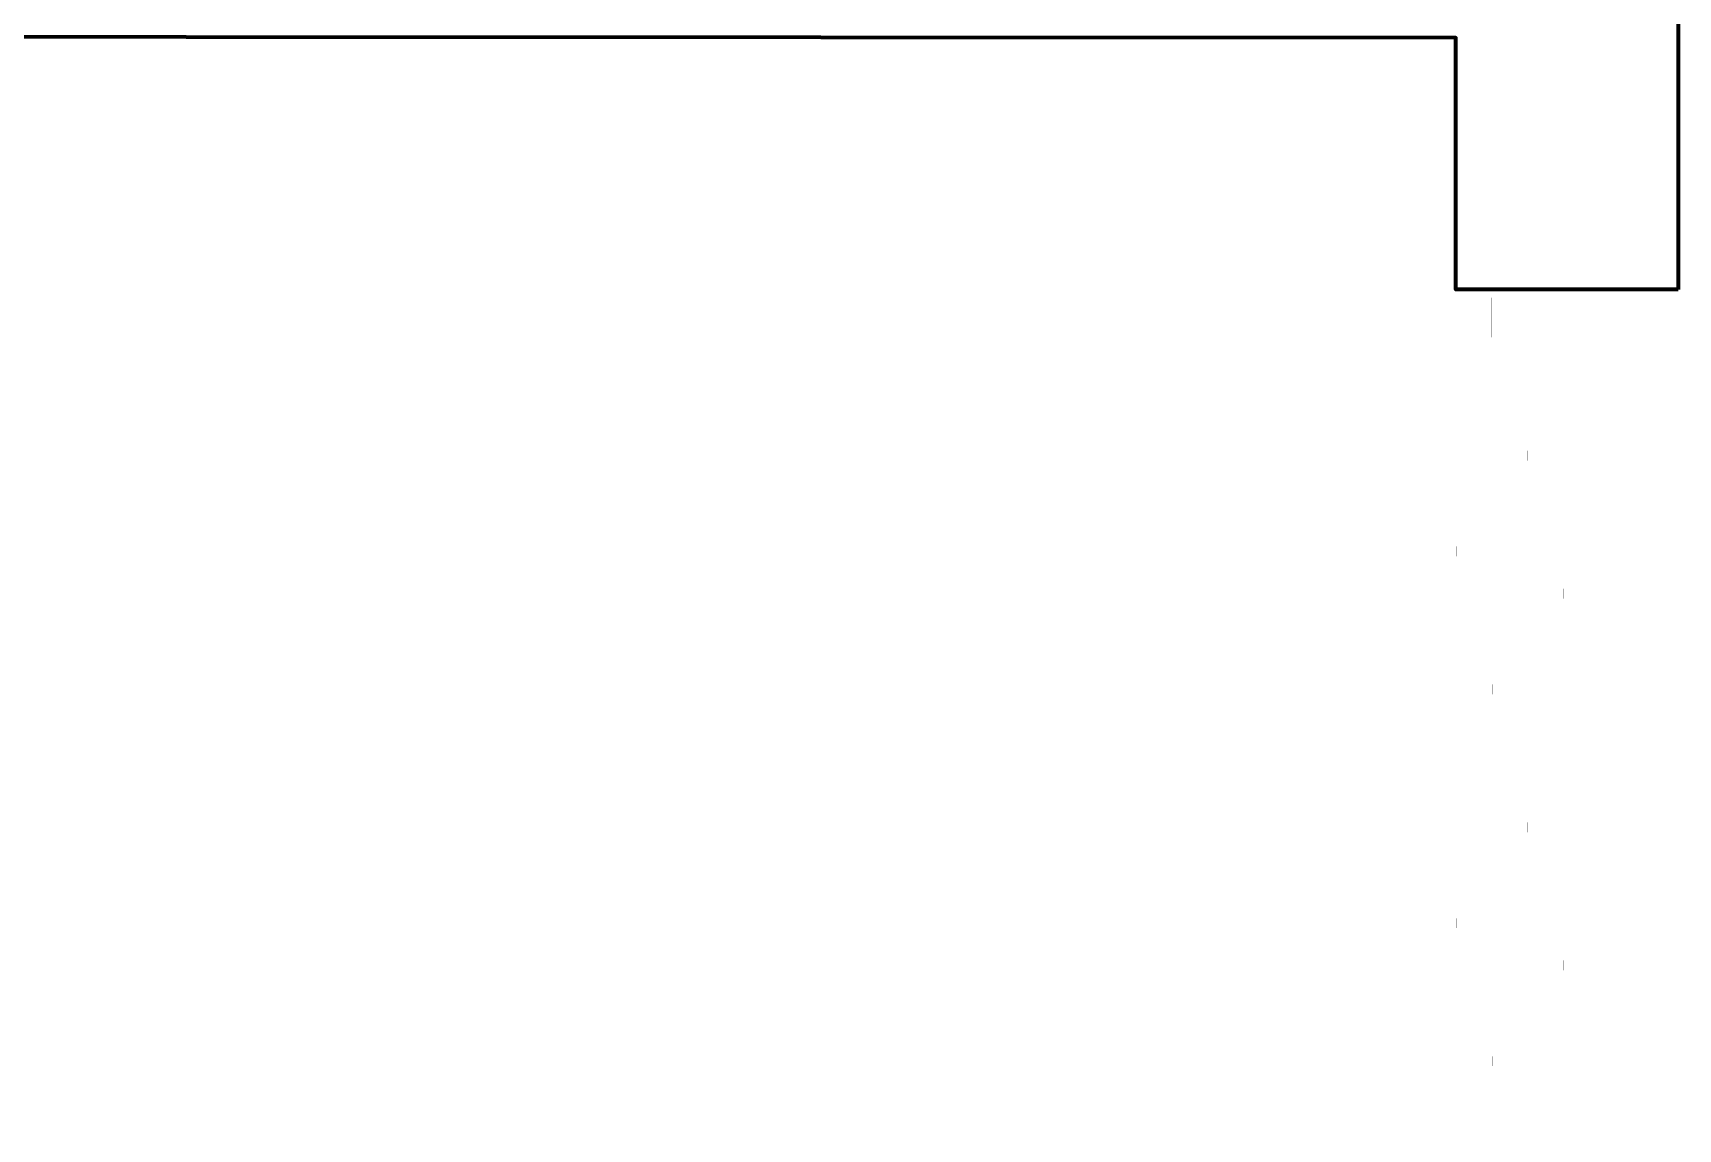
# Model space of a CAD drawing. Header units: metres. Extents: x -6.2 to 4.5, y -5 to 2.9.
# Drawn here: x 2.63 to 4.481, y -2.584 to -1.35 of the extents above; entities that cross this region are included whole.
import ezdxf

# ---------------------------------------------------------------- set-up
doc = ezdxf.new("R2010")
doc.units = ezdxf.units.M
doc.header["$LTSCALE"] = 10
doc.layers.get('0').update_dxf_attribs({"linetype": 'CONTINUOUS', "lineweight": 100})
for name, color, linetype, lineweight in [('roomitems', 2, 'CONTINUOUS', 100), ('walls', 8, 'CONTINUOUS', 100), ('windows', 3, 'CONTINUOUS', 100)]:
    doc.layers.add(name, color=color, linetype=linetype, lineweight=lineweight)

# ---------------------------------------------------------------- blocks, each defined once
blk = doc.blocks.new('W-0-1')
at = {"color": 0}
for points, const_width in [([(-416.7, 60), (-500, 60)], 0.01), ([(-500, 60), (-500, 50)], 0.01), ([(-416.7, 60), (-500, 60)], 0.01), ([(-493.3, 60), (-500, 60)], 0.01), ([(-500, 60), (-500, 50)], 0.01), ([(-486.7, 60), (-493.3, 60)], 0.01), ([(-480, 60), (-486.7, 60)], 0.01), ([(-473.3, 60), (-480, 60)], 0.01), ([(-466.7, 60), (-473.3, 60)], 0.01), ([(-460, 60), (-466.7, 60)], 0.01), ([(-453.3, 60), (-460, 60)], 0.01), ([(-446.7, 60), (-453.3, 60)], 0.01), ([(-440, 60), (-446.7, 60)], 0.01), ([(-433.3, 60), (-440, 60)], 0.01), ([(-426.7, 60), (-433.3, 60)], 0.01), ([(-420, 60), (-426.7, 60)], 0.01), ([(-420, 60), (-420, 60)], 0.01), ([(-333.3, 60), (-416.7, 60)], 0.01), ([(-333.3, 60), (-416.7, 60)], 0.01), ([(-250, 60), (-333.3, 60)], 0.01), ([(-250, 60), (-333.3, 60)], 0.01), ([(-166.7, 60), (-250, 60)], 0.01), ([(-166.7, 60), (-250, 60)], 0.01), ([(-83.3, 60), (-166.7, 60)], 0.01), ([(-83.3, 60), (-166.7, 60)], 0.01), ([(0, 60), (-83.3, 60)], 0.01), ([(0, 60), (-83.3, 60)], 0.01), ([(83.3, 60), (0, 60)], 0.01), ([(83.3, 60), (0, 60)], 0.01), ([(166.7, 60), (83.3, 60)], 0.01), ([(166.7, 60), (83.3, 60)], 0.01), ([(250, 60), (166.7, 60)], 0.01), ([(250, 60), (166.7, 60)], 0.01), ([(333.3, 60), (250, 60)], 0.01), ([(333.3, 60), (250, 60)], 0.01), ([(416.7, 60), (333.3, 60)], 0.01), ([(416.7, 60), (333.3, 60)], 0.01), ([(500, 60), (416.7, 60)], 0.01), ([(500, 60), (416.7, 60)], 0.01), ([(426.7, 60), (420, 60)], 0.01), ([(433.3, 60), (426.7, 60)], 0.01), ([(440, 60), (433.3, 60)], 0.01), ([(446.7, 60), (440, 60)], 0.01), ([(453.3, 60), (446.7, 60)], 0.01), ([(460, 60), (453.3, 60)], 0.01), ([(466.7, 60), (460, 60)], 0.01), ([(473.3, 60), (466.7, 60)], 0.01), ([(480, 60), (473.3, 60)], 0.01), ([(486.7, 60), (480, 60)], 0.01), ([(493.3, 60), (486.7, 60)], 0.01), ([(500, 60), (493.3, 60)], 0.01), ([(500, 50), (500, 60)], 0.01), ([(500, 60), (500, 60)], 0.01), ([(500, 50), (500, 60)], 0.01), ([(-500, 50), (-500, 40)], 0.01), ([(-500, 50), (-500, 40)], 0.01), ([(-500, 40), (-500, 30)], 0.01), ([(-500, 40), (-500, 30)], 0.01), ([(500, 40), (500, 50)], 0.01), ([(500, 40), (500, 50)], 0.01), ([(500, 30), (500, 40)], 0.01), ([(500, 30), (500, 40)], 0.01), ([(-500, 30), (-500, 20)], 0.01), ([(-500, 30), (-500, 20)], 0.01), ([(-500, 20), (-500, 10)], 0.01), ([(-500, 20), (-500, 20)], 0.01), ([(-500, 20), (-416.7, 20)], 0.01), ([(-500, 20), (-500, 10)], 0.01), ([(-500, 20), (-500, 20)], 0.04), ([(-500, 20), (-493.3, 20)], 0.04), ([(-493.3, 20), (-486.7, 20)], 0.04), ([(-486.7, 20), (-480, 20)], 0.04), ([(-480, 20), (-473.3, 20)], 0.04), ([(-473.3, 20), (-466.7, 20)], 0.04), ([(-466.7, 20), (-460, 20)], 0.04), ([(-460, 20), (-453.3, 20)], 0.04), ([(-453.3, 20), (-446.7, 20)], 0.04), ([(-446.7, 20), (-440, 20)], 0.04), ([(-440, 20), (-433.3, 20)], 0.04), ([(-433.3, 20), (-426.7, 20)], 0.04), ([(-426.7, 20), (-420, 20)], 0.04), ([(-416.7, 20), (-333.3, 20)], 0.01), ([(-333.3, 20), (-250, 20)], 0.01), ([(-250, 20), (-166.7, 20)], 0.01), ([(-166.7, 20), (-83.3, 20)], 0.01), ([(-83.3, 20), (0, 20)], 0.01), ([(0, 20), (83.3, 20)], 0.01), ([(83.3, 20), (166.7, 20)], 0.01), ([(166.7, 20), (250, 20)], 0.01), ([(250, 20), (333.3, 20)], 0.01), ([(333.3, 20), (416.7, 20)], 0.01), ([(416.7, 20), (500, 20)], 0.01), ([(420, 20), (420, 20)], 0.04), ([(420, 20), (426.7, 20)], 0.04), ([(426.7, 20), (433.3, 20)], 0.04), ([(433.3, 20), (440, 20)], 0.04), ([(440, 20), (446.7, 20)], 0.04), ([(446.7, 20), (453.3, 20)], 0.04), ([(453.3, 20), (460, 20)], 0.04), ([(460, 20), (466.7, 20)], 0.04), ([(466.7, 20), (473.3, 20)], 0.04), ([(473.3, 20), (480, 20)], 0.04), ([(480, 20), (486.7, 20)], 0.04), ([(486.7, 20), (493.3, 20)], 0.04), ([(493.3, 20), (500, 20)], 0.04), ([(500, 20), (500, 30)], 0.01), ([(500, 20), (500, 30)], 0.01), ([(500, 10), (500, 20)], 0.01), ([(500, 10), (500, 20)], 0.01), ([(-500, 10), (-500, 0)], 0.01), ([(-500, 10), (-500, 0)], 0.01), ([(-500, 0), (-500, -10)], 0.01), ([(-500, 0), (-500, -10)], 0.01), ([(500, 0), (500, 10)], 0.01), ([(500, 0), (500, 10)], 0.01), ([(500, -10), (500, 0)], 0.01), ([(500, -10), (500, 0)], 0.01), ([(-500, -10), (-500, -20)], 0.01), ([(-500, -10), (-500, -20)], 0.01), ([(500, -20), (500, -10)], 0.01), ([(500, -20), (500, -10)], 0.01), ([(-500, -20), (-500, -30)], 0.01), ([(-500, -20), (-500, -20)], 0.01), ([(-500, -20), (-416.7, -20)], 0.01), ([(-500, -20), (-500, -30)], 0.01), ([(-500, -20), (-500, -20)], 0.04), ([(-500, -20), (-493.3, -20)], 0.04), ([(-500, -30), (-500, -40)], 0.01), ([(-500, -30), (-500, -40)], 0.01), ([(-493.3, -20), (-486.7, -20)], 0.04), ([(-486.7, -20), (-480, -20)], 0.04), ([(-480, -20), (-473.3, -20)], 0.04), ([(-473.3, -20), (-466.7, -20)], 0.04), ([(-466.7, -20), (-460, -20)], 0.04), ([(-460, -20), (-453.3, -20)], 0.04), ([(-453.3, -20), (-446.7, -20)], 0.04), ([(-446.7, -20), (-440, -20)], 0.04), ([(-440, -20), (-433.3, -20)], 0.04), ([(-433.3, -20), (-426.7, -20)], 0.04), ([(-426.7, -20), (-420, -20)], 0.04), ([(-416.7, -20), (-333.3, -20)], 0.01), ([(-333.3, -20), (-250, -20)], 0.01), ([(-250, -20), (-166.7, -20)], 0.01), ([(-166.7, -20), (-83.3, -20)], 0.01), ([(-83.3, -20), (0, -20)], 0.01), ([(0, -20), (83.3, -20)], 0.01), ([(83.3, -20), (166.7, -20)], 0.01), ([(166.7, -20), (250, -20)], 0.01), ([(250, -20), (333.3, -20)], 0.01), ([(333.3, -20), (416.7, -20)], 0.01), ([(416.7, -20), (500, -20)], 0.01), ([(420, -20), (420, -20)], 0.04), ([(420, -20), (426.7, -20)], 0.04), ([(426.7, -20), (433.3, -20)], 0.04), ([(433.3, -20), (440, -20)], 0.04), ([(440, -20), (446.7, -20)], 0.04), ([(446.7, -20), (453.3, -20)], 0.04), ([(453.3, -20), (460, -20)], 0.04), ([(460, -20), (466.7, -20)], 0.04), ([(466.7, -20), (473.3, -20)], 0.04), ([(473.3, -20), (480, -20)], 0.04), ([(480, -20), (486.7, -20)], 0.04), ([(486.7, -20), (493.3, -20)], 0.04), ([(493.3, -20), (500, -20)], 0.04), ([(500, -30), (500, -20)], 0.01), ([(500, -30), (500, -20)], 0.01), ([(500, -40), (500, -30)], 0.01), ([(500, -40), (500, -30)], 0.01), ([(-500, -40), (-500, -50)], 0.01), ([(-500, -40), (-500, -50)], 0.01), ([(-500, -50), (-500, -60)], 0.01), ([(-500, -50), (-500, -60)], 0.01), ([(500, -50), (500, -40)], 0.01), ([(500, -50), (500, -40)], 0.01), ([(500, -60), (500, -50)], 0.01), ([(500, -60), (500, -50)], 0.01), ([(-500, -60), (-500, -60)], 0.01), ([(-500, -60), (-416.7, -60)], 0.01), ([(-500, -60), (-500, -60)], 0.01), ([(-500, -60), (-500, -60)], 0.01), ([(-500, -60), (-500, -60)], 0.01), ([(-500, -60), (-500, -60)], 0.01), ([(-500, -60), (-500, -60)], 0.01), ([(-500, -60), (-500, -60)], 0.01), ([(-500, -60), (-500, -60)], 0.01), ([(-500, -60), (-500, -60)], 0.01), ([(-500, -60), (-500, -60)], 0.01), ([(-500, -60), (-500, -60)], 0.01), ([(-500, -60), (-500, -60)], 0.01), ([(-500, -60), (-500, -60)], 0.01), ([(-500, -60), (-500, -60)], 0.01), ([(-500, -60), (-500, -60)], 0.01), ([(-500, -60), (-500, -60)], 0.01), ([(-500, -60), (-416.7, -60)], 0.01), ([(-500, -60), (-493.3, -60)], 0.01), ([(-493.3, -60), (-486.7, -60)], 0.01), ([(-486.7, -60), (-480, -60)], 0.01), ([(-480, -60), (-473.3, -60)], 0.01), ([(-473.3, -60), (-466.7, -60)], 0.01), ([(-466.7, -60), (-460, -60)], 0.01), ([(-460, -60), (-453.3, -60)], 0.01), ([(-453.3, -60), (-446.7, -60)], 0.01), ([(-446.7, -60), (-440, -60)], 0.01), ([(-440, -60), (-433.3, -60)], 0.01), ([(-433.3, -60), (-426.7, -60)], 0.01), ([(-426.7, -60), (-420, -60)], 0.01), ([(-416.7, -60), (-333.3, -60)], 0.01), ([(-416.7, -60), (-333.3, -60)], 0.01), ([(-333.3, -60), (-250, -60)], 0.01), ([(-333.3, -60), (-250, -60)], 0.01), ([(-250, -60), (-166.7, -60)], 0.01), ([(-250, -60), (-166.7, -60)], 0.01), ([(-166.7, -60), (-83.3, -60)], 0.01), ([(-166.7, -60), (-83.3, -60)], 0.01), ([(-83.3, -60), (0, -60)], 0.01), ([(-83.3, -60), (0, -60)], 0.01), ([(0, -60), (83.3, -60)], 0.01), ([(0, -60), (83.3, -60)], 0.01), ([(83.3, -60), (166.7, -60)], 0.01), ([(83.3, -60), (166.7, -60)], 0.01), ([(166.7, -60), (250, -60)], 0.01), ([(166.7, -60), (250, -60)], 0.01), ([(250, -60), (333.3, -60)], 0.01), ([(250, -60), (333.3, -60)], 0.01), ([(333.3, -60), (416.7, -60)], 0.01), ([(333.3, -60), (416.7, -60)], 0.01), ([(416.7, -60), (500, -60)], 0.01), ([(416.7, -60), (500, -60)], 0.01), ([(420, -60), (420, -60)], 0.01), ([(420, -60), (426.7, -60)], 0.01), ([(426.7, -60), (433.3, -60)], 0.01), ([(433.3, -60), (440, -60)], 0.01), ([(440, -60), (446.7, -60)], 0.01), ([(446.7, -60), (453.3, -60)], 0.01), ([(453.3, -60), (460, -60)], 0.01), ([(460, -60), (466.7, -60)], 0.01), ([(466.7, -60), (473.3, -60)], 0.01), ([(473.3, -60), (480, -60)], 0.01), ([(480, -60), (486.7, -60)], 0.01), ([(486.7, -60), (493.3, -60)], 0.01), ([(493.3, -60), (500, -60)], 0.01)]:
    blk.add_lwpolyline(points, dxfattribs=dict(at, const_width=const_width))
blk = doc.blocks.new('F-0-2')
at = {"color": 0, "const_width": 0.01}
for points in [[(-373.2, 321.2), (-373.2, 321.2)], [(-373.2, 321.2), (-311, 321.2)], [(-373.2, 269.4), (-373.2, 321.2)], [(-373.2, 321.2), (-373.2, 321.2)], [(-373.2, 321.2), (-373.2, 321.2)], [(-311, 321.2), (-248.8, 321.2)], [(-248.8, 321.2), (-186.6, 321.2)], [(-186.6, 321.2), (-124.4, 321.2)], [(-124.4, 321.2), (-62.2, 321.2)], [(-62.2, 321.2), (0, 321.2)], [(0, 321.2), (62.2, 321.2)], [(62.2, 321.2), (124.4, 321.2)], [(124.4, 321.2), (186.6, 321.2)], [(186.6, 321.2), (248.8, 321.2)], [(248.8, 321.2), (311, 321.2)], [(311, 321.2), (373.2, 321.2)], [(373.2, 321.2), (373.2, 269.4)], [(-373.2, 217.7), (-373.2, 269.4)], [(373.2, 269.4), (373.2, 217.7)], [(-373.2, 165.9), (-373.2, 217.7)], [(373.2, 217.7), (373.2, 165.9)], [(-373.2, 114.2), (-373.2, 165.9)], [(373.2, 165.9), (373.2, 114.2)], [(-373.2, 62.4), (-373.2, 114.2)], [(373.2, 114.2), (373.2, 62.4)], [(-373.2, 10.7), (-373.2, 62.4)], [(373.2, 62.4), (373.2, 10.7)], [(-373.2, -41), (-373.2, 10.7)], [(373.2, 10.7), (373.2, -41)], [(-373.2, -92.8), (-373.2, -41)], [(373.2, -41), (373.2, -92.8)], [(-373.2, -144.5), (-373.2, -92.8)], [(373.2, -92.8), (373.2, -144.5)], [(-373.2, -196.3), (-373.2, -144.5)], [(373.2, -144.5), (373.2, -196.3)], [(-373.2, -248), (-373.2, -196.3)], [(373.2, -196.3), (373.2, -248)], [(-373.2, -299.8), (-373.2, -248)], [(373.2, -248), (373.2, -299.8)], [(-311, -299.8), (-373.2, -299.8)], [(-373.2, -299.8), (-373.2, -299.8)], [(-373.2, -299.8), (-311, -299.8)], [(-373.2, -301.5), (-373.2, -299.8)], [(-373.2, -299.8), (-373.2, -299.8)], [(-373.2, -299.8), (-373.2, -299.8)], [(-373.2, -303.3), (-373.2, -301.5)], [(-373.2, -305.1), (-373.2, -303.3)], [(-373.2, -306.9), (-373.2, -305.1)], [(-373.2, -308.7), (-373.2, -306.9)], [(-373.2, -310.5), (-373.2, -308.7)], [(-373.2, -312.2), (-373.2, -310.5)], [(-373.2, -314), (-373.2, -312.2)], [(-373.2, -315.8), (-373.2, -314)], [(-248.8, -299.8), (-311, -299.8)], [(-311, -299.8), (-248.8, -299.8)], [(-186.6, -299.8), (-248.8, -299.8)], [(-248.8, -299.8), (-186.6, -299.8)], [(-124.4, -299.8), (-186.6, -299.8)], [(-186.6, -299.8), (-124.4, -299.8)], [(-62.2, -299.8), (-124.4, -299.8)], [(-124.4, -299.8), (-62.2, -299.8)], [(0, -299.8), (-62.2, -299.8)], [(-62.2, -299.8), (0, -299.8)], [(62.2, -299.8), (0, -299.8)], [(0, -299.8), (62.2, -299.8)], [(0, -301.5), (0, -299.8)], [(0, -303.3), (0, -301.5)], [(0, -305.1), (0, -303.3)], [(0, -306.9), (0, -305.1)], [(0, -308.7), (0, -306.9)], [(0, -310.5), (0, -308.7)], [(0, -312.2), (0, -310.5)], [(0, -314), (0, -312.2)], [(0, -315.8), (0, -314)], [(124.4, -299.8), (62.2, -299.8)], [(62.2, -299.8), (124.4, -299.8)], [(186.6, -299.8), (124.4, -299.8)], [(124.4, -299.8), (186.6, -299.8)], [(248.8, -299.8), (186.6, -299.8)], [(186.6, -299.8), (248.8, -299.8)], [(311, -299.8), (248.8, -299.8)], [(248.8, -299.8), (311, -299.8)], [(373.2, -299.8), (311, -299.8)], [(311, -299.8), (373.2, -299.8)], [(373.2, -299.8), (373.2, -301.5)], [(373.2, -301.5), (373.2, -303.3)], [(373.2, -303.3), (373.2, -305.1)], [(373.2, -305.1), (373.2, -306.9)], [(373.2, -306.9), (373.2, -308.7)], [(373.2, -308.7), (373.2, -310.5)], [(373.2, -310.5), (373.2, -312.2)], [(373.2, -312.2), (373.2, -314)], [(373.2, -314), (373.2, -315.8)], [(-373.2, -317.6), (-373.2, -315.8)], [(-373.2, -319.4), (-373.2, -317.6)], [(-373.2, -321.2), (-373.2, -319.4)], [(-311, -321.2), (-373.2, -321.2)], [(-248.8, -321.2), (-311, -321.2)], [(-186.6, -321.2), (-248.8, -321.2)], [(-124.4, -321.2), (-186.6, -321.2)], [(-62.2, -321.2), (-124.4, -321.2)], [(0, -321.2), (-62.2, -321.2)], [(-49.3, -321.2), (-49.3, -321.2)], [(-49.3, -321.2), (-48.6, -321.2)], [(-49.3, -322.2), (-49.3, -321.2)], [(-49.3, -321.2), (-49.3, -321.2)], [(-49.3, -321.2), (-49.3, -321.2)], [(-49.3, -323.3), (-49.3, -322.2)], [(-49.3, -324.4), (-49.3, -323.3)], [(-49.3, -325.4), (-49.3, -324.4)], [(-49.3, -326.5), (-49.3, -325.4)], [(-49.3, -327.6), (-49.3, -326.5)], [(-49.3, -328.7), (-49.3, -327.6)], [(-49.3, -329.7), (-49.3, -328.7)], [(-49.3, -330.8), (-49.3, -329.7)], [(-49.3, -331.9), (-49.3, -330.8)], [(-49.3, -332.9), (-49.3, -331.9)], [(-49.3, -334), (-49.3, -332.9)], [(-48.6, -321.2), (-48, -321.2)], [(-48, -321.2), (-47.4, -321.2)], [(-47.4, -321.2), (-46.8, -321.2)], [(-46.8, -321.2), (-46.1, -321.2)], [(-46.1, -321.2), (-45.5, -321.2)], [(-45.5, -321.2), (-44.9, -321.2)], [(-44.9, -321.2), (-44.3, -321.2)], [(-44.3, -321.2), (-43.7, -321.2)], [(-43.7, -321.2), (-43, -321.2)], [(-43, -321.2), (-42.4, -321.2)], [(-42.4, -321.2), (-41.8, -321.2)], [(-41.8, -321.2), (-41.8, -322.2)], [(-41.8, -322.2), (-41.8, -323.3)], [(-41.8, -323.3), (-41.8, -324.4)], [(-41.8, -324.4), (-41.8, -325.4)], [(-41.8, -325.4), (-41.8, -326.5)], [(-41.8, -326.5), (-41.8, -327.6)], [(-41.8, -327.6), (-41.8, -328.7)], [(-41.8, -328.7), (-41.8, -329.7)], [(-41.8, -329.7), (-41.8, -330.8)], [(-41.8, -330.8), (-41.8, -331.9)], [(-41.8, -331.9), (-41.8, -332.9)], [(-41.8, -332.9), (-41.8, -334)], [(0, -317.6), (0, -315.8)], [(0, -319.4), (0, -317.6)], [(0, -321.2), (0, -319.4)], [(62.2, -321.2), (0, -321.2)], [(0, -321.2), (0, -321.2)], [(41.8, -321.2), (41.8, -321.2)], [(41.8, -321.2), (42.4, -321.2)], [(41.8, -322.2), (41.8, -321.2)], [(41.8, -321.2), (41.8, -321.2)], [(41.8, -321.2), (41.8, -321.2)], [(41.8, -323.3), (41.8, -322.2)], [(41.8, -324.4), (41.8, -323.3)], [(41.8, -325.4), (41.8, -324.4)], [(41.8, -326.5), (41.8, -325.4)], [(41.8, -327.6), (41.8, -326.5)], [(41.8, -328.7), (41.8, -327.6)], [(41.8, -329.7), (41.8, -328.7)], [(41.8, -330.8), (41.8, -329.7)], [(41.8, -331.9), (41.8, -330.8)], [(41.8, -332.9), (41.8, -331.9)], [(41.8, -334), (41.8, -332.9)], [(42.4, -321.2), (43, -321.2)], [(43, -321.2), (43.7, -321.2)], [(43.7, -321.2), (44.3, -321.2)], [(44.3, -321.2), (44.9, -321.2)], [(44.9, -321.2), (45.5, -321.2)], [(45.5, -321.2), (46.1, -321.2)], [(46.1, -321.2), (46.8, -321.2)], [(46.8, -321.2), (47.4, -321.2)], [(47.4, -321.2), (48, -321.2)], [(48, -321.2), (48.6, -321.2)], [(48.6, -321.2), (49.3, -321.2)], [(49.3, -321.2), (49.3, -322.2)], [(49.3, -322.2), (49.3, -323.3)], [(49.3, -323.3), (49.3, -324.4)], [(49.3, -324.4), (49.3, -325.4)], [(49.3, -325.4), (49.3, -326.5)], [(49.3, -326.5), (49.3, -327.6)], [(49.3, -327.6), (49.3, -328.7)], [(49.3, -328.7), (49.3, -329.7)], [(49.3, -329.7), (49.3, -330.8)], [(49.3, -330.8), (49.3, -331.9)], [(49.3, -331.9), (49.3, -332.9)], [(49.3, -332.9), (49.3, -334)], [(124.4, -321.2), (62.2, -321.2)], [(186.6, -321.2), (124.4, -321.2)], [(248.8, -321.2), (186.6, -321.2)], [(311, -321.2), (248.8, -321.2)], [(373.2, -321.2), (311, -321.2)], [(373.2, -315.8), (373.2, -317.6)], [(373.2, -317.6), (373.2, -319.4)], [(373.2, -319.4), (373.2, -321.2)], [(-50.8, -335.1), (-50.7, -334.9)], [(-50.8, -336.2), (-50.8, -335.1)], [(-50.8, -337.2), (-50.8, -336.2)], [(-50.8, -338.3), (-50.8, -337.2)], [(-50.8, -339.4), (-50.8, -338.3)], [(-50.8, -340.4), (-50.8, -339.4)], [(-50.8, -341.5), (-50.8, -340.4)], [(-50.8, -342.6), (-50.8, -341.5)], [(-50.8, -343.6), (-50.8, -342.6)], [(-50.8, -344.7), (-50.8, -343.6)], [(-50.8, -345.8), (-50.8, -344.7)], [(-50.8, -346.9), (-50.8, -345.8)], [(-50.8, -347.9), (-50.8, -346.9)], [(-50.7, -348.1), (-50.8, -347.9)], [(-50.6, -334.5), (-50.6, -334.4)], [(-50.7, -334.7), (-50.6, -334.5)], [(-50.7, -334.8), (-50.7, -334.7)], [(-50.7, -334.9), (-50.7, -334.8)], [(-50.7, -348.2), (-50.7, -348.1)], [(-50.7, -348.3), (-50.7, -348.2)], [(-50.6, -348.5), (-50.7, -348.3)], [(-50.6, -348.6), (-50.6, -348.5)], [(-50.6, -334.4), (-50.5, -334.3)], [(-50.5, -348.7), (-50.6, -348.6)], [(-50.5, -334.3), (-50.5, -334.2)], [(-50.5, -334.2), (-50.4, -334.2)], [(-50.5, -348.8), (-50.5, -348.7)], [(-50.4, -348.9), (-50.5, -348.8)], [(-50.4, -334.2), (-50.3, -334.1)], [(-50.3, -348.9), (-50.4, -348.9)], [(-50.3, -334.1), (-50.2, -334)], [(-50.2, -349), (-50.3, -348.9)], [(-50.2, -334), (-50.1, -334)], [(-50.1, -349), (-50.2, -349)], [(-50.1, -334), (-50, -334)], [(-50, -349), (-50.1, -349)], [(-50, -334), (-50, -334)], [(-50, -334), (-49.2, -334)], [(-50, -334), (-50, -334)], [(-50, -334), (-50, -334)], [(-50, -334), (-50, -334)], [(-50, -334), (-50, -334)], [(-50, -334), (-50, -334)], [(-50, -334), (-50, -334)], [(-50, -334), (-50, -334)], [(-50, -334), (-50, -334)], [(-50, -334), (-50, -334)], [(-50, -334), (-50, -334)], [(-50, -334), (-50, -334)], [(-50, -334), (-50, -334)], [(-50, -334), (-50, -334)], [(-50, -334), (-50, -334)], [(-49.2, -349), (-50, -349)], [(-48.6, -334), (-49.3, -334)], [(-49.2, -334), (-48.4, -334)], [(-48.4, -349), (-49.2, -349)], [(-48, -334), (-48.6, -334)], [(-48.4, -334), (-47.6, -334)], [(-47.6, -349), (-48.4, -349)], [(-47.4, -334), (-48, -334)], [(-47.6, -334), (-46.8, -334)], [(-46.8, -349), (-47.6, -349)], [(-46.8, -334), (-47.4, -334)], [(-46.1, -334), (-46.8, -334)], [(-46.8, -334), (-46, -334)], [(-46, -349), (-46.8, -349)], [(-45.5, -334), (-46.1, -334)], [(-46, -334), (-45.2, -334)], [(-45.2, -349), (-46, -349)], [(-44.9, -334), (-45.5, -334)], [(-45.2, -334), (-44.3, -334)], [(-44.3, -349), (-45.2, -349)], [(-44.3, -334), (-44.9, -334)], [(-44.3, -334), (-43.5, -334)], [(-43.5, -349), (-44.3, -349)], [(-43.7, -334), (-44.3, -334)], [(-43, -334), (-43.7, -334)], [(-43.5, -334), (-42.7, -334)], [(-42.7, -349), (-43.5, -349)], [(-42.4, -334), (-43, -334)], [(-42.7, -334), (-41.9, -334)], [(-41.9, -349), (-42.7, -349)], [(-41.8, -334), (-42.4, -334)], [(-41.9, -334), (-41.1, -334)], [(-41.1, -349), (-41.9, -349)], [(-41.1, -334), (-40.3, -334)], [(-40.3, -349), (-41.1, -349)], [(-40.3, -334), (-40.2, -334)], [(-40.2, -349), (-40.3, -349)], [(-40.2, -334), (-40.1, -334)], [(-40.1, -349), (-40.2, -349)], [(-40.1, -334), (-40, -334.1)], [(-40, -348.9), (-40.1, -349)], [(-40, -334.1), (-39.9, -334.2)], [(-39.9, -348.9), (-40, -348.9)], [(-39.9, -334.2), (-39.8, -334.2)], [(-39.8, -334.2), (-39.8, -334.3)], [(-39.8, -348.7), (-39.8, -348.8)], [(-39.8, -348.8), (-39.9, -348.9)], [(-39.8, -334.3), (-39.7, -334.4)], [(-39.7, -348.6), (-39.8, -348.7)], [(-39.7, -334.4), (-39.7, -334.5)], [(-39.7, -334.5), (-39.6, -334.7)], [(-39.6, -348.3), (-39.7, -348.5)], [(-39.7, -348.5), (-39.7, -348.6)], [(-39.6, -334.7), (-39.6, -334.8)], [(-39.6, -334.8), (-39.6, -334.9)], [(-39.6, -334.9), (-39.6, -335.1)], [(-39.6, -335.1), (-39.6, -336.2)], [(-39.6, -336.2), (-39.6, -337.2)], [(-39.6, -337.2), (-39.6, -338.3)], [(-39.6, -338.3), (-39.6, -339.4)], [(-39.6, -339.4), (-39.6, -340.4)], [(-39.6, -340.4), (-39.6, -341.5)], [(-39.6, -341.5), (-39.6, -342.6)], [(-39.6, -342.6), (-39.6, -343.6)], [(-39.6, -343.6), (-39.6, -344.7)], [(-39.6, -344.7), (-39.6, -345.8)], [(-39.6, -345.8), (-39.6, -346.9)], [(-39.6, -346.9), (-39.6, -347.9)], [(-39.6, -347.9), (-39.6, -348.1)], [(-39.6, -348.1), (-39.6, -348.2)], [(-39.6, -348.2), (-39.6, -348.3)], [(39.6, -334.7), (39.7, -334.5)], [(39.6, -334.8), (39.6, -334.7)], [(39.6, -334.9), (39.6, -334.8)], [(39.6, -335.1), (39.6, -334.9)], [(39.6, -336.2), (39.6, -335.1)], [(39.6, -337.2), (39.6, -336.2)], [(39.6, -338.3), (39.6, -337.2)], [(39.6, -339.4), (39.6, -338.3)], [(39.6, -340.4), (39.6, -339.4)], [(39.6, -341.5), (39.6, -340.4)], [(39.6, -342.6), (39.6, -341.5)], [(39.6, -343.6), (39.6, -342.6)], [(39.6, -344.7), (39.6, -343.6)], [(39.6, -345.8), (39.6, -344.7)], [(39.6, -346.9), (39.6, -345.8)], [(39.6, -347.9), (39.6, -346.9)], [(39.6, -348.1), (39.6, -347.9)], [(39.6, -348.2), (39.6, -348.1)], [(39.6, -348.3), (39.6, -348.2)], [(39.7, -348.5), (39.6, -348.3)], [(39.7, -334.4), (39.8, -334.3)], [(39.7, -334.5), (39.7, -334.4)], [(39.7, -348.6), (39.7, -348.5)], [(39.8, -348.7), (39.7, -348.6)], [(39.8, -334.3), (39.8, -334.2)], [(39.8, -334.2), (39.9, -334.2)], [(39.8, -348.8), (39.8, -348.7)], [(39.9, -348.9), (39.8, -348.8)], [(39.9, -334.2), (40, -334.1)], [(40, -348.9), (39.9, -348.9)], [(40, -334.1), (40.1, -334)], [(40.1, -349), (40, -348.9)], [(40.1, -334), (40.2, -334)], [(40.2, -349), (40.1, -349)], [(40.2, -334), (40.3, -334)], [(40.3, -349), (40.2, -349)], [(40.3, -334), (40.3, -334)], [(40.3, -334), (41.1, -334)], [(40.3, -334), (40.3, -334)], [(40.3, -334), (40.3, -334)], [(40.3, -334), (40.3, -334)], [(40.3, -334), (40.3, -334)], [(40.3, -334), (40.3, -334)], [(40.3, -334), (40.3, -334)], [(40.3, -334), (40.3, -334)], [(40.3, -334), (40.3, -334)], [(40.3, -334), (40.3, -334)], [(40.3, -334), (40.3, -334)], [(40.3, -334), (40.3, -334)], [(40.3, -334), (40.3, -334)], [(40.3, -334), (40.3, -334)], [(40.3, -334), (40.3, -334)], [(41.1, -349), (40.3, -349)], [(41.1, -334), (41.9, -334)], [(41.9, -349), (41.1, -349)], [(42.4, -334), (41.8, -334)], [(41.9, -334), (42.7, -334)], [(42.7, -349), (41.9, -349)], [(43, -334), (42.4, -334)], [(42.7, -334), (43.5, -334)], [(43.5, -349), (42.7, -349)], [(43.7, -334), (43, -334)], [(43.5, -334), (44.3, -334)], [(44.3, -349), (43.5, -349)], [(44.3, -334), (43.7, -334)], [(44.9, -334), (44.3, -334)], [(44.3, -334), (45.2, -334)], [(45.2, -349), (44.3, -349)], [(45.5, -334), (44.9, -334)], [(45.2, -334), (46, -334)], [(46, -349), (45.2, -349)], [(46.1, -334), (45.5, -334)], [(46, -334), (46.8, -334)], [(46.8, -349), (46, -349)], [(46.8, -334), (46.1, -334)], [(47.4, -334), (46.8, -334)], [(46.8, -334), (47.6, -334)], [(47.6, -349), (46.8, -349)], [(48, -334), (47.4, -334)], [(47.6, -334), (48.4, -334)], [(48.4, -349), (47.6, -349)], [(48.6, -334), (48, -334)], [(48.4, -334), (49.2, -334)], [(49.2, -349), (48.4, -349)], [(49.3, -334), (48.6, -334)], [(49.2, -334), (50, -334)], [(50, -349), (49.2, -349)], [(50, -334), (50.1, -334)], [(50.1, -349), (50, -349)], [(50.1, -334), (50.2, -334)], [(50.2, -349), (50.1, -349)], [(50.2, -334), (50.3, -334.1)], [(50.3, -348.9), (50.2, -349)], [(50.3, -334.1), (50.4, -334.2)], [(50.4, -348.9), (50.3, -348.9)], [(50.4, -334.2), (50.5, -334.2)], [(50.5, -348.8), (50.4, -348.9)], [(50.5, -334.2), (50.5, -334.3)], [(50.5, -334.3), (50.6, -334.4)], [(50.6, -348.6), (50.5, -348.7)], [(50.5, -348.7), (50.5, -348.8)], [(50.6, -334.4), (50.6, -334.5)], [(50.6, -334.5), (50.7, -334.7)], [(50.7, -348.3), (50.6, -348.5)], [(50.6, -348.5), (50.6, -348.6)], [(50.7, -334.7), (50.7, -334.8)], [(50.7, -334.8), (50.7, -334.9)], [(50.7, -334.9), (50.8, -335.1)], [(50.8, -335.1), (50.8, -336.2)], [(50.8, -336.2), (50.8, -337.2)], [(50.8, -337.2), (50.8, -338.3)], [(50.8, -338.3), (50.8, -339.4)], [(50.8, -339.4), (50.8, -340.4)], [(50.8, -340.4), (50.8, -341.5)], [(50.8, -341.5), (50.8, -342.6)], [(50.8, -342.6), (50.8, -343.6)], [(50.8, -343.6), (50.8, -344.7)], [(50.8, -344.7), (50.8, -345.8)], [(50.8, -345.8), (50.8, -346.9)], [(50.8, -346.9), (50.8, -347.9)], [(50.8, -347.9), (50.7, -348.1)], [(50.7, -348.1), (50.7, -348.2)], [(50.7, -348.2), (50.7, -348.3)]]:
    blk.add_lwpolyline(points, dxfattribs=at)
blk = doc.blocks.new('F-0-3')
at = {"color": 0, "const_width": 0.01}
for points in [[(332.6, 288.9), (498.8, 288.9)], [(498.8, 288.9), (665.1, 288.9)], [(665.1, 288.9), (831.4, 288.9)], [(831.4, 288.9), (997.7, 288.9)], [(997.7, 288.9), (997.7, 242.4)], [(997.7, 242.4), (997.7, 195.8)], [(997.7, 195.8), (997.7, 149.3)], [(997.7, 149.3), (997.7, 102.7)], [(997.7, 102.7), (997.7, 56.2)], [(997.7, 56.2), (997.7, 9.6)], [(997.7, 9.6), (997.7, -36.9)], [(997.7, -36.9), (997.7, -83.5)], [(997.7, -83.5), (997.7, -130)], [(997.7, -130), (997.7, -176.6)], [(997.7, -176.6), (997.7, -223.1)], [(997.7, -223.1), (997.7, -269.7)], [(498.8, -269.7), (332.6, -269.7)], [(332.6, -269.7), (498.8, -269.7)], [(665.1, -269.7), (498.8, -269.7)], [(498.8, -269.7), (665.1, -269.7)], [(831.4, -269.7), (665.1, -269.7)], [(665.1, -269.7), (831.4, -269.7)], [(997.7, -269.7), (831.4, -269.7)], [(831.4, -269.7), (997.7, -269.7)], [(997.7, -269.7), (997.7, -271.3)], [(997.7, -271.3), (997.7, -272.9)], [(997.7, -272.9), (997.7, -274.5)], [(997.7, -274.5), (997.7, -276.1)], [(997.7, -276.1), (997.7, -277.7)], [(997.7, -277.7), (997.7, -279.3)], [(498.8, -288.9), (332.6, -288.9)], [(665.1, -288.9), (498.8, -288.9)], [(831.4, -288.9), (665.1, -288.9)], [(997.7, -288.9), (831.4, -288.9)], [(997.7, -279.3), (997.7, -280.9)], [(997.7, -280.9), (997.7, -282.5)], [(997.7, -282.5), (997.7, -284.1)], [(997.7, -284.1), (997.7, -285.7)], [(997.7, -285.7), (997.7, -287.3)], [(997.7, -287.3), (997.7, -288.9)]]:
    blk.add_lwpolyline(points, dxfattribs=at)

msp = doc.modelspace()

# ---------------------------------------------------------------- linework, layer by layer
at = {"layer": 'walls'}
msp.add_lwpolyline([(4.481, -1.639), (4.231, -1.639), (4.231, -1.356), (0.658, -1.354), (0.658, -0.717), (0.788, -0.717), (0.788, -1.236), (4.221, -1.236), (4.22, -0.572), (4.481, -0.572)], close=True, dxfattribs=at)

# ---------------------------------------------------------------- block references
at = {"layer": 'roomitems', "xscale": 0.001, "yscale": 0.001}
for name, p in [('F-0-3', (2.2695, -1.6444)), ('F-0-2', (3.6403, -1.6777))]:
    msp.add_blockref(name, p, dxfattribs=at)
at = {"layer": 'windows', "xscale": 0.001, "yscale": 0.001, "rotation": -89.94862882}
msp.add_blockref('W-0-1', (4.2918, -2.1393), dxfattribs=at)

doc.saveas('drawing.dxf')
